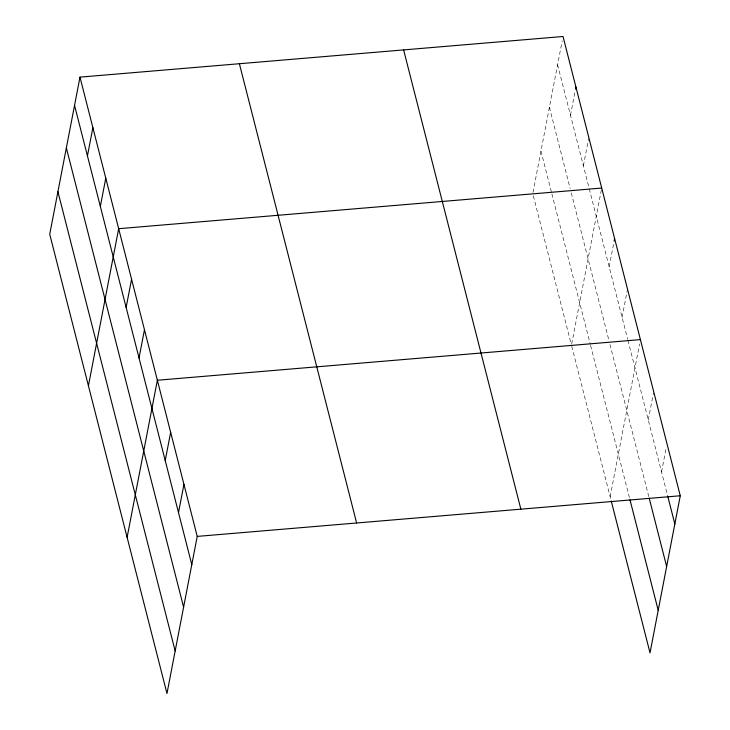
<?xml version="1.0" encoding="UTF-8"?>
<svg xmlns="http://www.w3.org/2000/svg" width="730" height="730" viewBox="0 0 730 730"><rect width="100%" height="100%" fill="white"/><g stroke="black" fill="none" stroke-linecap="round" stroke-linejoin="round"><path stroke-width="0.55" stroke-dasharray="3.65 2.74" d="M532.991 192.483L562.191 40.843M570.486 115.249L575.085 91.359M583.38 165.765L588.608 138.627M571.681 344.04L601.712 188.057M609.176 266.806L614.195 240.745M622.07 317.322L627.298 290.184M610.152 496.71L639.571 343.958M648.258 419.896L653.487 392.749M661.544 471.945L666.143 448.056M557.583 64.733L588.991 187.738M589.265 188.833L627.681 339.295M627.964 340.39L667.64 495.798M549.398 107.255L570.148 188.522M571.271 192.921L608.838 340.08M609.961 344.478L648.924 497.121M540.957 151.073L551.615 192.802M551.898 193.906L590.305 344.359M590.588 345.463L629.689 498.645M533.329 195.795L571.179 344.058M571.745 346.257L610.983 499.968"/><path stroke-width="1.09" d="M79.981 77.134L49.731 234.239L166.978 693.5L197.228 536.404L79.981 77.134L563.022 36.5L680.269 495.761L650.019 652.866L611.256 501.054M87.445 155.882L92.883 127.659M100.338 206.407L105.777 178.175M88.421 385.796L118.671 228.691L601.712 188.057M126.135 307.44L131.573 279.216M139.029 357.965L144.467 329.732M127.111 537.353L157.361 380.248L640.402 339.614M165.217 460.53L170.656 432.297M178.503 512.579L183.942 484.355M575.505 89.188L575.924 87.016M614.195 240.745L614.614 238.573M197.228 536.404L680.269 495.761M667.913 496.884L674.83 523.994M649.207 498.207L666.645 566.526M629.972 499.731L658.205 610.335M403.617 49.914L520.864 509.175M239.385 63.729L356.632 522.99M74.542 105.366L191.789 564.628M66.357 147.898L183.604 607.159M57.916 191.707L175.163 650.977"/></g></svg>
